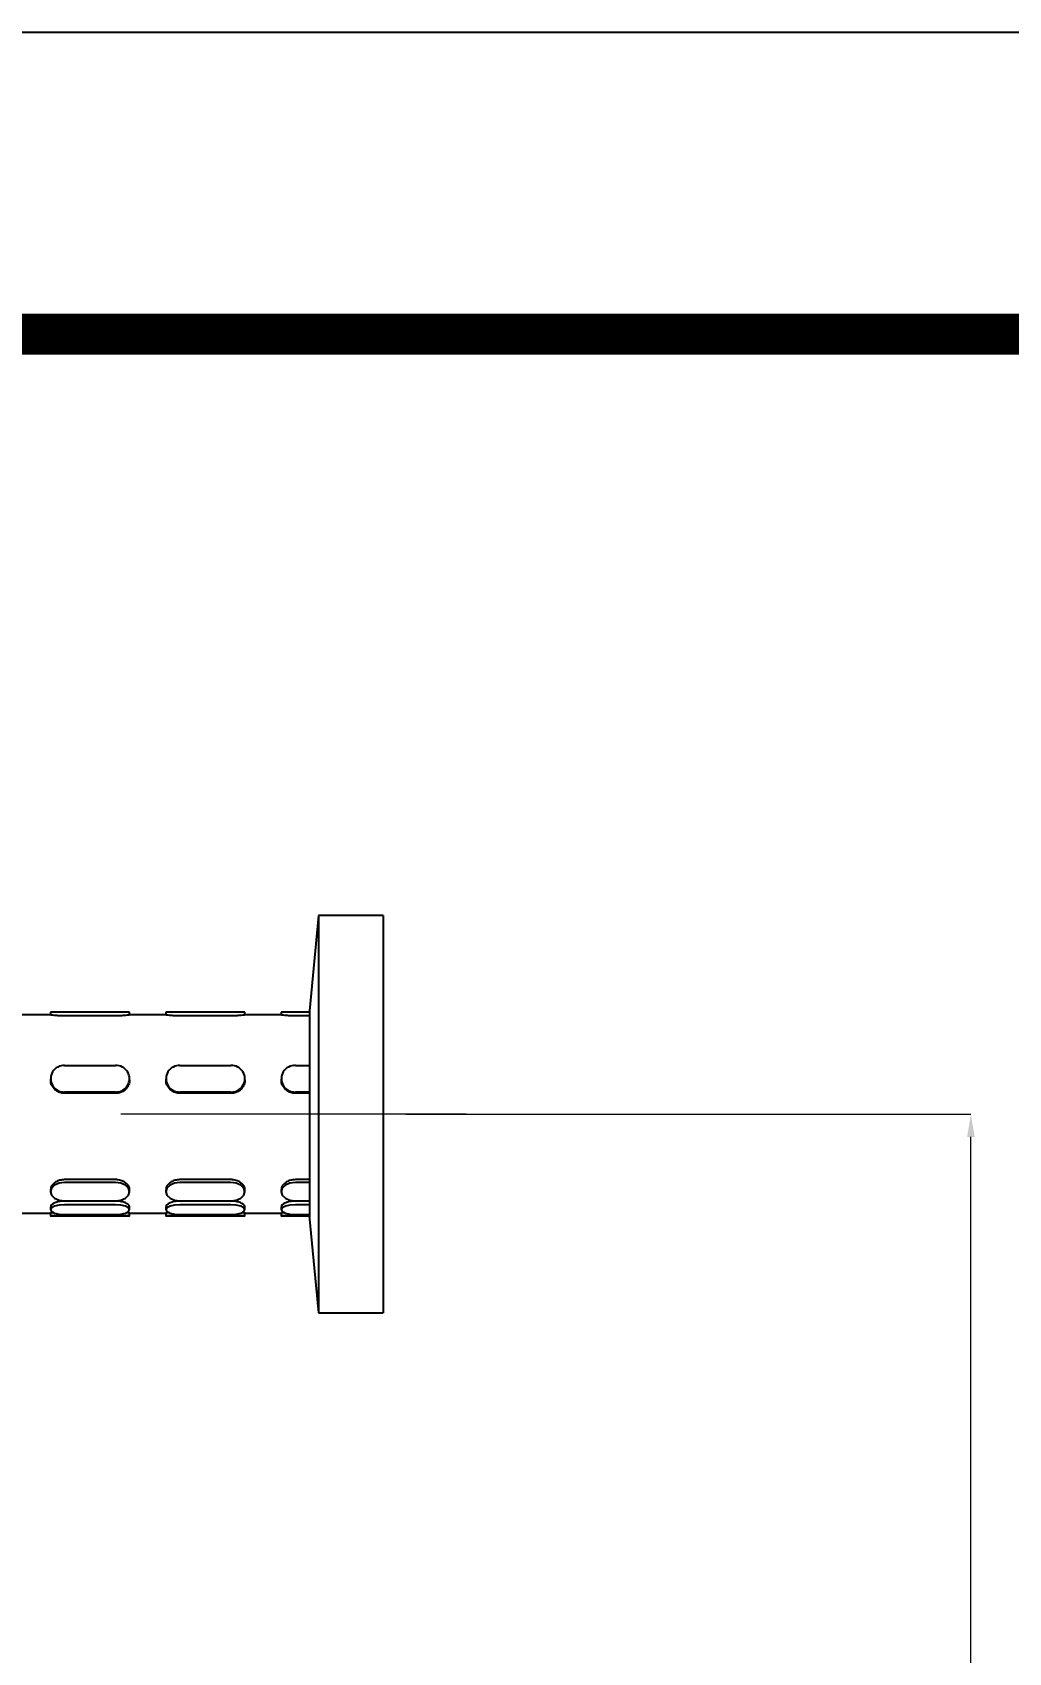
# Model space of a CAD drawing. Extents: x 0 to 3125, y 0 to 2290.
# Drawn here: x 1206.6 to 1378.8, y 2004.1 to 2289.6 of the extents above; entities that cross this region are included whole.
import ezdxf

# ---------------------------------------------------------------- set-up
doc = ezdxf.new("R2010")
doc.units = 0
doc.header["$LTSCALE"] = 10
doc.header["$MEASUREMENT"] = 0
doc.header["$PDMODE"] = 3
doc.header["$PDSIZE"] = -10
doc.linetypes.add('CENTERX2', pattern=[20.32, 12.7, -2.54, 2.54, -2.54])
doc.layers.get('0').update_dxf_attribs({"linetype": 'CONTINUOUS'})
doc.layers.get('DEFPOINTS').update_dxf_attribs({"linetype": 'CONTINUOUS'})
doc.layers.add('中心线层', color=1, linetype='CENTERX2', lineweight=25)
doc.styles.add('Daelim Dimension', font='')
doc.styles.get('Daelim Dimension').set_extended_font_data('나눔고딕')
doc.dimstyles.new('DEFAULT', dxfattribs={"dimscale": 2, "dimtxt": 2, "dimasz": 2, "dimexe": 0, "dimexo": 2, "dimgap": 1, "dimtad": 1, "dimdec": 0, "dimzin": 9, "dimdsep": 46, "dimtxsty": 'Daelim Dimension', "dimcen": 0.5, "dimclrd": 5, "dimclre": 5, "dimclrt": 256, "dimadec": 1, "dimazin": 0, "dimtfac": 1, "dimtdec": 0, "dimtix": 1, "dimtmove": 0, "dimatfit": 3, "dimfxl": 1, "dimtolj": 1, "dimtzin": 1, "dimlwd": 9, "dimlwe": 9, "dimarcsym": 0})

# ---------------------------------------------------------------- blocks, each defined once
blk = doc.blocks.new('*D7')
at = {"color": 5, "lineweight": 9, "transparency": 16777216}
for p, q in [((1272.49, 2098.96), (1372.11, 2098.96)), ((1372.11, 1402.96), (1372.11, 2094.96)), ((1275.06, 1398.96), (1372.11, 1398.96))]:
    blk.add_line(p, q, dxfattribs=at)
at = {"color": 5, "transparency": 16777216}
for points in [[(1371.45, 2094.96), (1372.78, 2094.96), (1372.11, 2098.96)], [(1371.45, 1402.96), (1372.78, 1402.96), (1372.11, 1398.96)]]:
    blk.add_solid(points, dxfattribs=at)
at = {"layer": 'DEFPOINTS', "color": 0, "transparency": 16777216}
for p in [(1268.49, 2098.96), (1372.11, 2098.96), (1271.06, 1398.96)]:
    blk.add_point(p, dxfattribs=at)
at = {"color": 7, "transparency": 16777216, "insert": (1353.89, 1748.96), "char_height": 30, "attachment_point": 5, "rotation": 90, "style": 'Daelim Dimension'}
blk.add_mtext('\\A1;700', dxfattribs=at)

msp = doc.modelspace()

# ---------------------------------------------------------------- linework, layer by layer
at = {"color": 7, "linetype": 'Continuous', "lineweight": 25}
for p, q in [((1257.11, 2133.96), (1255.49, 2117.21)), ((1268.49, 2133.96), (1257.11, 2133.96)), ((1257.11, 2133.96), (1257.11, 2063.96)), ((1268.49, 2133.96), (1268.49, 2063.96)), ((1209.86, 2116.46), (1203.42, 2116.46)), ((1209.82, 2116.96), (1209.82, 2116.45)), ((1221.29, 2116.97), (1212.32, 2116.97)), ((1221.29, 2116.29), (1212.32, 2116.29)), ((1230.2, 2116.46), (1223.76, 2116.46)), ((1223.78, 2116.45), (1223.78, 2116.96)), ((1230.16, 2116.96), (1230.16, 2116.45)), ((1241.63, 2116.97), (1232.66, 2116.97)), ((1241.63, 2116.29), (1232.66, 2116.29)), ((1250.54, 2116.46), (1244.1, 2116.46)), ((1244.12, 2116.45), (1244.12, 2116.96)), ((1250.51, 2116.96), (1250.51, 2116.45)), ((1255.49, 2116.97), (1253, 2116.97)), ((1255.49, 2116.29), (1253, 2116.29)), ((1255.49, 2117.21), (1255.49, 2080.81)), ((1212.32, 2107.56), (1221.29, 2107.56)), ((1232.66, 2107.56), (1241.63, 2107.56)), ((1253, 2107.56), (1255.49, 2107.56)), ((1209.82, 2105.22), (1209.82, 2105.05)), ((1223.78, 2105.05), (1223.78, 2105.22)), ((1230.16, 2105.22), (1230.16, 2105.05)), ((1244.12, 2105.05), (1244.12, 2105.22)), ((1250.51, 2105.22), (1250.51, 2105.05)), ((1221.29, 2102.88), (1212.32, 2102.88)), ((1221.29, 2102.65), (1212.32, 2102.65)), ((1241.63, 2102.88), (1232.66, 2102.88)), ((1241.63, 2102.65), (1232.66, 2102.65)), ((1255.49, 2102.88), (1253, 2102.88)), ((1255.49, 2102.65), (1253, 2102.65)), ((1221.29, 2087.44), (1212.32, 2087.44)), ((1241.63, 2087.44), (1232.66, 2087.44)), ((1255.49, 2087.44), (1253, 2087.44)), ((1209.82, 2085.7), (1209.82, 2085.31)), ((1221.29, 2086.92), (1212.32, 2086.92)), ((1223.78, 2085.31), (1223.78, 2085.7)), ((1230.16, 2085.7), (1230.16, 2085.31)), ((1241.63, 2086.92), (1232.66, 2086.92)), ((1244.12, 2085.31), (1244.12, 2085.7)), ((1250.51, 2085.7), (1250.51, 2085.31)), ((1255.49, 2086.92), (1253, 2086.92)), ((1203.41, 2081.56), (1209.85, 2081.56)), ((1209.82, 2082.64), (1209.82, 2082.17)), ((1209.82, 2081.57), (1209.82, 2081.06)), ((1212.32, 2083.7), (1221.29, 2083.7)), ((1221.29, 2083.67), (1212.32, 2083.67)), ((1221.29, 2083.03), (1212.32, 2083.03)), ((1212.32, 2081.31), (1221.29, 2081.31)), ((1223.75, 2081.56), (1230.19, 2081.56)), ((1223.78, 2082.17), (1223.78, 2082.64)), ((1223.78, 2081.06), (1223.78, 2081.57)), ((1230.16, 2082.64), (1230.16, 2082.17)), ((1230.16, 2081.57), (1230.16, 2081.06)), ((1232.66, 2083.7), (1241.63, 2083.7)), ((1241.63, 2083.67), (1232.66, 2083.67)), ((1241.63, 2083.03), (1232.66, 2083.03)), ((1232.66, 2081.31), (1241.63, 2081.31)), ((1244.09, 2081.56), (1250.53, 2081.56)), ((1244.12, 2082.17), (1244.12, 2082.64)), ((1244.12, 2081.06), (1244.12, 2081.57)), ((1250.51, 2082.64), (1250.51, 2082.17)), ((1250.51, 2081.57), (1250.51, 2081.06)), ((1253, 2083.7), (1255.49, 2083.7)), ((1255.49, 2083.67), (1253, 2083.67)), ((1255.49, 2083.03), (1253, 2083.03)), ((1253, 2081.31), (1255.49, 2081.31)), ((1221.29, 2081.07), (1212.32, 2081.07)), ((1212.32, 2081.05), (1221.29, 2081.05)), ((1241.63, 2081.07), (1232.66, 2081.07)), ((1232.66, 2081.05), (1241.63, 2081.05)), ((1255.49, 2081.07), (1253, 2081.07)), ((1253, 2081.05), (1255.49, 2081.05)), ((1255.46, 2081.05), (1257.11, 2063.96)), ((1257.11, 2063.96), (1268.49, 2063.96))]:
    msp.add_line(p, q, dxfattribs=at)
at = {"ltscale": 0.5}
msp.add_lwpolyline([(0, 0), (3124.8, 0), (3124.8, 2289.6), (0, 2289.6)], close=True, dxfattribs=at)
at = {"color": 5, "linetype": 'ByBlock', "lineweight": 200, "const_width": 7.2}
msp.add_lwpolyline([(50.25, 98.04), (3074.25, 98.04), (3074.25, 2236.44), (50.25, 2236.44)], close=True, dxfattribs=at)
at = {"color": 7, "linetype": 'Continuous', "lineweight": 25, "flags": 128}
for points in [[(1212.32, 2086.92), (1211.36, 2086.8), (1210.55, 2086.45), (1210.01, 2085.93), (1209.82, 2085.31), (1210.01, 2084.7), (1210.55, 2084.17), (1211.36, 2083.82), (1212.32, 2083.7)], [(1221.29, 2083.7), (1222.24, 2083.82), (1223.05, 2084.17), (1223.59, 2084.7), (1223.78, 2085.31), (1223.59, 2085.93), (1223.05, 2086.45), (1222.24, 2086.8), (1221.29, 2086.92)], [(1232.66, 2086.92), (1231.7, 2086.8), (1230.9, 2086.45), (1230.35, 2085.93), (1230.16, 2085.31), (1230.35, 2084.7), (1230.9, 2084.17), (1231.7, 2083.82), (1232.66, 2083.7)], [(1241.63, 2083.7), (1242.59, 2083.82), (1243.39, 2084.17), (1243.93, 2084.7), (1244.12, 2085.31), (1243.93, 2085.93), (1243.39, 2086.45), (1242.59, 2086.8), (1241.63, 2086.92)], [(1253, 2086.92), (1252.04, 2086.8), (1251.24, 2086.45), (1250.69, 2085.93), (1250.51, 2085.31), (1250.69, 2084.7), (1251.24, 2084.17), (1252.04, 2083.82), (1253, 2083.7)], [(1212.32, 2083.03), (1211.36, 2082.97), (1210.55, 2082.78), (1210.01, 2082.5), (1209.82, 2082.17), (1210.01, 2081.84), (1210.55, 2081.56), (1211.36, 2081.37), (1212.32, 2081.31)], [(1221.29, 2081.31), (1222.24, 2081.37), (1223.05, 2081.56), (1223.59, 2081.84), (1223.78, 2082.17), (1223.59, 2082.5), (1223.05, 2082.78), (1222.24, 2082.97), (1221.29, 2083.03)], [(1232.66, 2083.03), (1231.7, 2082.97), (1230.9, 2082.78), (1230.35, 2082.5), (1230.16, 2082.17), (1230.35, 2081.84), (1230.9, 2081.56), (1231.7, 2081.37), (1232.66, 2081.31)], [(1241.63, 2081.31), (1242.59, 2081.37), (1243.39, 2081.56), (1243.93, 2081.84), (1244.12, 2082.17), (1243.93, 2082.5), (1243.39, 2082.78), (1242.59, 2082.97), (1241.63, 2083.03)], [(1253, 2083.03), (1252.04, 2082.97), (1251.24, 2082.78), (1250.69, 2082.5), (1250.51, 2082.17), (1250.69, 2081.84), (1251.24, 2081.56), (1252.04, 2081.37), (1253, 2081.31)], [(1212.32, 2081.07), (1211.36, 2081.07), (1210.55, 2081.07), (1210.01, 2081.07), (1209.82, 2081.06), (1210.01, 2081.06), (1210.55, 2081.06), (1211.36, 2081.05), (1212.32, 2081.05)], [(1221.29, 2081.05), (1222.24, 2081.05), (1223.05, 2081.06), (1223.59, 2081.06), (1223.78, 2081.06), (1223.59, 2081.07), (1223.05, 2081.07), (1222.24, 2081.07), (1221.29, 2081.07)], [(1232.66, 2081.07), (1231.7, 2081.07), (1230.9, 2081.07), (1230.35, 2081.07), (1230.16, 2081.06), (1230.35, 2081.06), (1230.9, 2081.06), (1231.7, 2081.05), (1232.66, 2081.05)], [(1241.63, 2081.05), (1242.59, 2081.05), (1243.39, 2081.06), (1243.93, 2081.06), (1244.12, 2081.06), (1243.93, 2081.07), (1243.39, 2081.07), (1242.59, 2081.07), (1241.63, 2081.07)], [(1253, 2081.07), (1252.04, 2081.07), (1251.24, 2081.07), (1250.69, 2081.07), (1250.51, 2081.06), (1250.69, 2081.06), (1251.24, 2081.06), (1252.04, 2081.05), (1253, 2081.05)]]:
    msp.add_lwpolyline(points, dxfattribs=at)
at = {"color": 7, "linetype": 'Continuous', "lineweight": 25}
for centre, radius, start, end in [((1211.69, 1971.56), 145.41, 89.7544, 90.7367), ((1221.91, 1971.56), 145.41, 89.2633, 90.2456), ((1232.03, 1971.56), 145.41, 89.7544, 90.7367), ((1242.25, 1971.56), 145.41, 89.2633, 90.2456), ((1252.37, 1971.56), 145.41, 89.7544, 90.7367), ((1212.2, 2105.22), 2.34, 87.0602, 272.9398), ((1221.41, 2105.22), 2.34, 267.0602, 92.9398), ((1232.54, 2105.22), 2.34, 87.0602, 272.9398), ((1241.75, 2105.22), 2.34, 267.0602, 92.9398), ((1252.88, 2105.22), 2.34, 87.0602, 272.9398)]:
    msp.add_arc(centre, radius, start, end, dxfattribs=at)
for points, knots in [([(1212.32, 2116.29), (1212.04, 2116.29), (1211.48, 2116.3), (1210.74, 2116.36), (1210.18, 2116.42), (1209.86, 2116.46), (1209.86, 2116.45), (1209.86, 2116.45)], [0, 0, 0, 0, 0.217521, 0.434988, 0.653855, 0.873655, 1, 1, 1, 1]), ([(1223.76, 2116.45), (1223.76, 2116.46), (1223.79, 2116.46), (1223.57, 2116.43), (1223.1, 2116.38), (1222.4, 2116.32), (1221.76, 2116.29), (1221.39, 2116.29), (1221.29, 2116.29)], [0, 0, 0, 0, 0.052739, 0.269251, 0.486529, 0.705739, 0.925071, 1, 1, 1, 1]), ([(1232.66, 2116.29), (1232.38, 2116.29), (1231.82, 2116.3), (1231.08, 2116.36), (1230.52, 2116.42), (1230.2, 2116.46), (1230.2, 2116.45), (1230.2, 2116.45)], [0, 0, 0, 0, 0.217521, 0.434988, 0.653855, 0.873655, 1, 1, 1, 1]), ([(1244.1, 2116.45), (1244.1, 2116.46), (1244.13, 2116.46), (1243.91, 2116.43), (1243.44, 2116.38), (1242.74, 2116.32), (1242.1, 2116.29), (1241.73, 2116.29), (1241.63, 2116.29)], [0, 0, 0, 0, 0.052739, 0.269251, 0.486529, 0.705739, 0.925071, 1, 1, 1, 1]), ([(1253, 2116.29), (1252.72, 2116.29), (1252.16, 2116.3), (1251.42, 2116.36), (1250.86, 2116.42), (1250.54, 2116.46), (1250.54, 2116.45), (1250.54, 2116.45)], [0, 0, 0, 0, 0.217521, 0.434988, 0.653855, 0.873655, 1, 1, 1, 1]), ([(1212.32, 2102.65), (1212.04, 2102.67), (1211.48, 2102.73), (1210.74, 2103.15), (1210.18, 2103.76), (1209.86, 2104.43), (1209.86, 2104.87), (1209.86, 2105.05)], [0, 0, 0, 0, 0.213248, 0.426444, 0.641012, 0.856495, 1, 1, 1, 1]), ([(1223.75, 2105.04), (1223.76, 2104.96), (1223.8, 2104.62), (1223.57, 2104.01), (1223.1, 2103.34), (1222.4, 2102.86), (1221.76, 2102.66), (1221.39, 2102.65), (1221.29, 2102.65)], [0, 0, 0, 0, 0.070496, 0.28295, 0.496154, 0.711255, 0.926476, 1, 1, 1, 1]), ([(1232.66, 2102.65), (1232.38, 2102.67), (1231.82, 2102.73), (1231.08, 2103.15), (1230.52, 2103.76), (1230.2, 2104.43), (1230.2, 2104.87), (1230.2, 2105.05)], [0, 0, 0, 0, 0.213248, 0.426444, 0.641012, 0.856495, 1, 1, 1, 1]), ([(1244.09, 2105.04), (1244.1, 2104.96), (1244.14, 2104.62), (1243.91, 2104.01), (1243.44, 2103.34), (1242.74, 2102.86), (1242.1, 2102.66), (1241.73, 2102.65), (1241.63, 2102.65)], [0, 0, 0, 0, 0.070496, 0.28295, 0.496154, 0.711255, 0.926476, 1, 1, 1, 1]), ([(1253, 2102.65), (1252.72, 2102.67), (1252.16, 2102.73), (1251.42, 2103.15), (1250.86, 2103.76), (1250.54, 2104.43), (1250.54, 2104.87), (1250.54, 2105.05)], [0, 0, 0, 0, 0.213248, 0.426444, 0.641012, 0.856495, 1, 1, 1, 1]), ([(1212.32, 2087.44), (1212.04, 2087.42), (1211.48, 2087.38), (1210.74, 2087.06), (1210.18, 2086.61), (1209.86, 2086.12), (1209.86, 2085.82), (1209.86, 2085.69)], [0, 0, 0, 0, 0.213248, 0.426444, 0.641012, 0.856495, 1, 1, 1, 1]), ([(1223.75, 2085.7), (1223.76, 2085.75), (1223.8, 2085.99), (1223.57, 2086.42), (1223.1, 2086.91), (1222.4, 2087.28), (1221.76, 2087.43), (1221.39, 2087.44), (1221.29, 2087.44)], [0, 0, 0, 0, 0.070496, 0.28295, 0.496154, 0.711255, 0.926476, 1, 1, 1, 1]), ([(1232.66, 2087.44), (1232.38, 2087.42), (1231.82, 2087.38), (1231.08, 2087.06), (1230.52, 2086.61), (1230.2, 2086.12), (1230.2, 2085.82), (1230.2, 2085.69)], [0, 0, 0, 0, 0.213248, 0.426444, 0.641012, 0.856495, 1, 1, 1, 1]), ([(1244.09, 2085.7), (1244.1, 2085.75), (1244.14, 2085.99), (1243.91, 2086.42), (1243.44, 2086.91), (1242.74, 2087.28), (1242.1, 2087.43), (1241.73, 2087.44), (1241.63, 2087.44)], [0, 0, 0, 0, 0.070496, 0.28295, 0.496154, 0.711255, 0.926476, 1, 1, 1, 1]), ([(1253, 2087.44), (1252.72, 2087.42), (1252.16, 2087.38), (1251.42, 2087.06), (1250.86, 2086.61), (1250.54, 2086.12), (1250.54, 2085.82), (1250.54, 2085.69)], [0, 0, 0, 0, 0.213248, 0.426444, 0.641012, 0.856495, 1, 1, 1, 1]), ([(1210.41, 2081.64), (1210.34, 2081.63), (1210.08, 2081.6), (1209.85, 2081.57), (1209.85, 2081.57), (1209.85, 2081.57)], [0, 0, 0, 0, 0.171057, 0.643938, 1, 1, 1, 1]), ([(1212.32, 2083.67), (1212.04, 2083.66), (1211.48, 2083.63), (1210.74, 2083.43), (1210.18, 2083.16), (1209.86, 2082.87), (1209.86, 2082.71), (1209.86, 2082.64)], [0, 0, 0, 0, 0.213248, 0.426444, 0.641012, 0.856495, 1, 1, 1, 1]), ([(1223.75, 2082.64), (1223.76, 2082.67), (1223.8, 2082.8), (1223.57, 2083.05), (1223.1, 2083.34), (1222.4, 2083.57), (1221.76, 2083.66), (1221.39, 2083.67), (1221.29, 2083.67)], [0, 0, 0, 0, 0.070496, 0.28295, 0.496154, 0.711255, 0.926476, 1, 1, 1, 1]), ([(1223.75, 2081.57), (1223.76, 2081.57), (1223.8, 2081.56), (1223.62, 2081.59), (1223.33, 2081.63), (1223.21, 2081.64)], [0, 0, 0, 0, 0.199652, 0.670228, 1, 1, 1, 1]), ([(1230.75, 2081.64), (1230.68, 2081.63), (1230.42, 2081.6), (1230.19, 2081.57), (1230.19, 2081.57), (1230.19, 2081.57)], [0, 0, 0, 0, 0.1710565, 0.6439377, 1, 1, 1, 1]), ([(1232.66, 2083.67), (1232.38, 2083.66), (1231.82, 2083.63), (1231.08, 2083.43), (1230.52, 2083.16), (1230.2, 2082.87), (1230.2, 2082.71), (1230.2, 2082.64)], [0, 0, 0, 0, 0.213248, 0.426444, 0.641012, 0.856495, 1, 1, 1, 1]), ([(1244.09, 2082.64), (1244.1, 2082.67), (1244.14, 2082.8), (1243.91, 2083.05), (1243.44, 2083.34), (1242.74, 2083.57), (1242.1, 2083.66), (1241.73, 2083.67), (1241.63, 2083.67)], [0, 0, 0, 0, 0.070496, 0.28295, 0.496154, 0.711255, 0.926476, 1, 1, 1, 1]), ([(1244.09, 2081.57), (1244.1, 2081.57), (1244.14, 2081.56), (1243.96, 2081.59), (1243.67, 2081.63), (1243.55, 2081.64)], [0, 0, 0, 0, 0.199652, 0.670228, 1, 1, 1, 1]), ([(1251.09, 2081.64), (1251.02, 2081.63), (1250.76, 2081.6), (1250.53, 2081.57), (1250.53, 2081.57), (1250.53, 2081.57)], [0, 0, 0, 0, 0.171057, 0.643938, 1, 1, 1, 1]), ([(1253, 2083.67), (1252.72, 2083.66), (1252.16, 2083.63), (1251.42, 2083.43), (1250.86, 2083.16), (1250.54, 2082.87), (1250.54, 2082.71), (1250.54, 2082.64)], [0, 0, 0, 0, 0.213248, 0.426444, 0.641012, 0.856495, 1, 1, 1, 1])]:
    msp.add_open_spline(points, degree=3, knots=knots, dxfattribs=at)
at = {"layer": '中心线层', "linetype": 'CENTERX2', "lineweight": 18, "ltscale": 0.8}
msp.add_line((572, 2099.01), (1283.11, 2099.01), dxfattribs=at)

# ---------------------------------------------------------------- dimensions: what is measured, and where the dimension line sits
dim = msp.add_linear_dim(base=(1372.11, 2098.96), p1=(1271.06, 1398.96), p2=(1268.49, 2098.96), angle=90, dimstyle='DEFAULT', override={"dimtxt": 15, "dimclrd": 5, "dimclre": 5, "dimclrt": 7})
dim.commit()
dim.dimension.update_dxf_attribs({"geometry": '*D7', "text_midpoint": (1353.89, 1748.96)})

doc.saveas('drawing.dxf')
